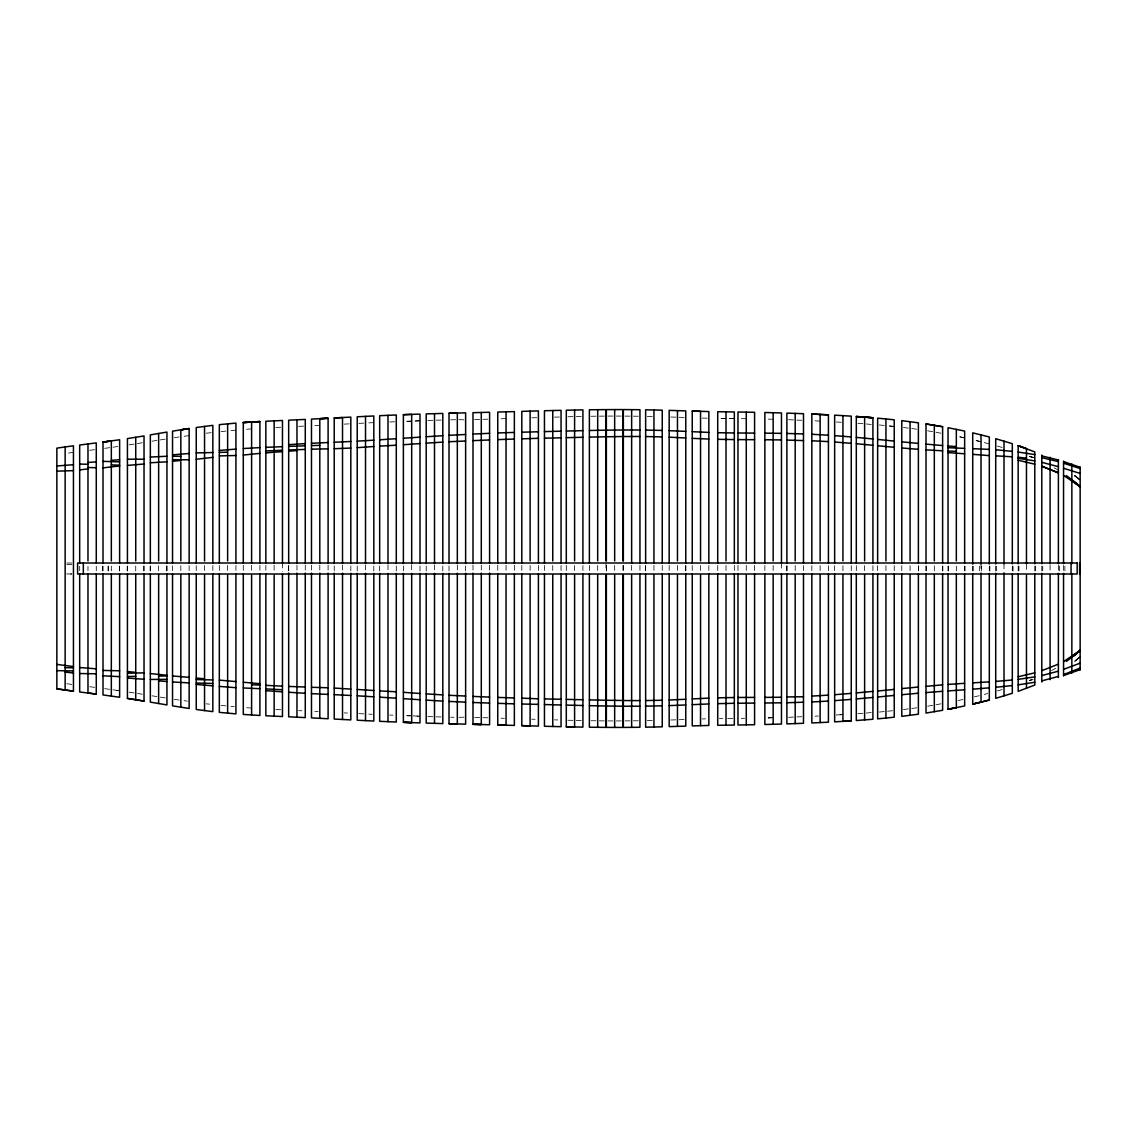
<?xml version="1.0" encoding="UTF-8"?>
<svg xmlns="http://www.w3.org/2000/svg" width="1137" height="1137" viewBox="0 0 1137 1137"><rect width="100%" height="100%" fill="white"/><g stroke="black" fill="none" stroke-linecap="round" stroke-linejoin="round"><path stroke-width="0.75" stroke-dasharray="5 3.75" d="M288.67 570.859L288.67 566.141M606.362 570.859L606.362 566.141M685.767 570.859L685.767 563M786.889 570.859L786.889 566.141M1078.97 657.655L1074.223 661.734L1080.15 656.888L1074.621 661.35M1080.15 656.646L1074.223 661.677M1051.469 670.631L1055.619 668.357M997.362 690.941L1002.351 689.505M1029.795 680.48L1033.121 679.599M984.329 694.394L987.655 693.513M974.366 696.853L979.355 695.673M957.994 700.548L962.982 699.511M935.978 704.784L940.953 703.803M160.303 439.905L166.94 438.868M137.392 443.544L144.029 442.478M927.678 706.176L932.653 705.381M152.003 441.199L158.64 440.161M129.092 444.851L135.729 443.842M174.203 437.702L180.84 436.693M112.975 447.196L119.627 446.244M73.45 452.384L66.813 453.265M104.675 448.348L111.327 447.438M911.746 708.45L916.72 707.797M184.166 436.267L189.14 435.642M903.432 709.502L908.42 708.877M89.638 450.28L96.275 449.485M220.99 431.619L227.627 430.923M887.599 711.236L892.573 710.71M206.209 433.197L212.846 432.515M879.299 712.046L884.273 711.563M230.953 430.61L235.927 430.156M866.28 713.013L871.255 712.558M246.615 429.274L251.604 428.891M857.98 713.666L862.955 713.297M841.295 714.69L836.306 715.002L842.943 714.59M815.144 716.196L818.469 715.997M344.184 424.129L350.821 423.76M275.808 427.526L282.459 427.171M788.552 717.319L793.527 717.063M358.88 423.362L365.517 423.035M368.843 422.879L373.817 422.637M419.994 420.775L413.342 421.088L419.994 420.789M389.636 421.969L396.287 421.685M298.633 426.347L305.27 426.062M314.807 425.522L319.795 425.323M796.852 716.907L801.827 716.708M427.867 420.463L434.505 420.221M679.13 719.735L684.104 719.55M474.655 419.596L481.292 419.368M501.076 418.771L506.05 418.615M554.415 417.151L561.053 416.938M670.83 719.991L675.804 719.835M450.678 419.823L457.33 419.695M482.955 419.326L489.592 419.141M768.186 717.845L773.16 717.703L768.186 717.845L771.511 717.745M567.96 416.753L574.597 416.583M458.978 717.319L463.967 717.191M702.211 718.954L705.537 718.868M436.167 420.178L442.805 420.022M576.26 416.554L582.911 416.412M647.294 720.616L652.283 720.503M531.775 417.791L538.412 417.677M591.041 416.27L597.692 416.17M741.296 718.342L744.621 718.3M727.68 718.513L732.669 718.456M719.38 718.612L722.706 718.57M633.309 720.83L638.298 720.759M599.341 416.156L605.993 416.099M66.813 563.042L73.45 563M625.009 720.886L629.983 720.858M66.813 564.435L71.787 564.407M616.325 720.929L621.314 720.901M608.025 416.085L614.662 416.057M616.325 416.071L622.977 416.099M608.025 720.901L613.014 720.929M625.009 416.114L631.646 416.156M599.341 720.83L604.33 720.886M633.309 416.185L639.946 416.256M741.296 418.658L746.27 418.714M591.041 720.716L596.03 720.787M531.775 719.195L535.101 719.266M647.294 416.398L653.946 416.54M576.26 720.446L581.249 720.545M436.167 716.822L441.142 716.935M768.186 419.155L773.16 419.269M702.211 418.061L708.848 418.231M458.978 419.681L465.63 419.851M567.96 720.247L572.949 720.361M450.678 717.191L454.004 717.276M411.679 715.841L405.042 715.656L410.031 715.798M482.955 717.674L487.929 717.817M670.83 417.023L677.467 417.222M501.076 718.229L504.402 718.328M554.415 719.863L557.741 719.963M474.655 717.419L479.629 717.575M679.13 417.279L685.767 417.521M427.867 716.537L432.842 716.722M796.852 420.093L803.489 420.363M314.807 711.464L318.133 711.606M298.633 710.653L301.945 710.796M389.636 715.031L392.961 715.173M418.331 716.154L413.342 715.912L419.994 716.225M358.88 713.638L363.854 713.88M788.552 419.681L795.189 420.022M368.843 714.121L372.154 714.278M275.808 709.488L280.796 709.744M344.184 712.871L347.496 713.055M836.306 421.998L842.943 422.395M815.144 420.804L820.132 421.131M857.98 423.334L864.617 423.845M251.604 708.095L246.615 707.711L249.941 707.967M230.953 706.375L234.265 706.688M866.28 423.987L872.918 424.613M879.299 424.968L885.936 425.608M206.209 703.831L209.521 704.158M220.99 705.381L225.965 705.892M89.638 686.734L94.613 687.331M903.432 427.512L910.083 428.336M184.166 700.719L187.477 701.131M911.746 428.55L918.383 429.431M66.813 683.735L71.787 684.403M104.675 688.652L111.327 689.548M117.964 690.514L112.975 689.789L119.627 690.756M174.203 699.298L179.177 700.051M129.092 692.177L134.067 692.945M137.392 693.456L142.381 694.238M160.303 697.123L165.277 697.905M927.678 430.824L934.316 431.889M152.003 695.801L156.977 696.597M935.978 432.245L942.616 433.538M981.018 441.724L974.366 440.147L981.018 441.739M984.329 442.606L989.318 443.913M1029.795 456.505L1033.121 457.387M997.362 446.074L1004.014 447.978M1029.241 456.363L1032.012 457.429M1054.241 467.875L1058.391 470.149M1080.15 479.459L1074.621 475.636L1080.15 480.041L1074.621 475.664L1078.771 478.506M1074.621 475.692L1080.15 479.942L1074.621 475.664M1064.886 566.141L1064.886 570.859M1063.55 565.444L1063.55 571.527M1059.656 566.141L1059.656 570.859M1058.391 565.26L1058.391 571.726M1050.091 565.018L1050.091 571.982M1042.728 566.141L1042.728 570.859M1041.79 566.141L1041.79 570.859M1035.636 566.141L1035.636 570.859M1034.784 566.141L1034.784 570.859M1026.469 564.478L1026.469 572.522M1018.951 566.141L1018.951 570.859M1018.169 566.141L1018.169 570.859M1013.053 566.141L1013.053 570.859M1012.314 566.141L1012.314 570.859M1004.014 563.952L1004.014 573.048M996.31 566.141L996.31 570.859M995.714 566.141L995.714 570.859M989.872 566.141L989.872 570.859M989.318 566.141L989.318 570.859M981.657 566.141L981.657 570.859M981.018 563.383L981.018 573.616M979.653 566.141L979.653 570.859M973.144 566.141L973.144 570.859M972.718 566.141L972.718 570.859M965.015 566.141L965.015 570.859M964.645 566.141L964.645 570.859M956.331 566.141L956.331 570.859M948.315 566.141L948.315 570.859M948.031 566.013L948.031 570.987M942.857 566.141L942.857 570.859M942.616 565.942L942.616 571.058M934.316 565.856L934.316 571.144M926.172 566.141L926.172 570.859M926.015 565.785L926.015 571.229M918.511 566.141L918.511 570.859M918.383 565.729L918.383 571.271M910.083 565.686L910.083 571.328M901.783 565.657L901.783 571.357M894.236 565.643L894.236 571.371M885.936 565.629L885.936 571.371M877.636 565.629L877.636 571.371M872.918 565.643L872.918 571.371M864.617 565.643L864.617 571.357M856.317 565.657L856.317 571.342M851.258 565.657L851.258 571.342M842.943 565.672L842.943 571.328M834.643 565.672L834.643 571.328M828.432 565.672L828.432 571.342M820.132 565.657L820.132 571.342M811.832 565.643L811.832 571.371M803.489 565.615L803.489 571.385M795.189 565.586L795.189 571.414M786.889 565.558L786.889 571.442M781.46 563L781.46 571.47M773.16 565.501L773.16 571.499M764.86 565.487L764.86 571.527M754.584 565.459L754.584 571.541M746.27 565.444L746.27 571.556M737.97 565.444L737.97 571.556M734.331 565.459L734.331 571.541M726.017 565.473L726.017 571.541M717.717 565.487L717.717 571.527M708.848 565.487L708.848 571.513M700.548 565.487L700.548 571.513M692.248 565.473L692.248 571.541M685.767 565.444L685.767 571.556M677.467 565.416L677.467 571.584M669.167 565.387L669.167 571.613M662.246 565.373L662.246 571.627M653.946 565.373L653.946 571.641M645.631 565.373L645.631 571.641M645.631 566.141L645.631 570.859M639.946 565.373L639.946 571.627M631.646 565.387L631.646 571.613M623.346 565.402L623.346 571.598M622.977 565.402L622.977 571.598M614.662 565.416L614.662 571.584M606.362 565.444L606.362 571.556M605.993 563L605.993 571.556M597.692 565.459L597.692 571.541M589.378 565.473L589.378 571.527M582.911 565.487L582.911 571.513M574.597 565.501L574.597 571.499M566.297 565.501L566.297 571.499M561.053 565.501L561.053 571.499M552.753 565.501L552.753 571.513M544.452 565.473L544.452 571.527M538.412 565.459L538.412 571.541M530.112 565.43L530.112 571.57M521.812 565.387L521.812 571.613M514.365 565.345L514.365 571.655M506.05 565.302L506.05 571.698M497.75 565.245L497.75 571.755M489.592 565.174L489.592 571.826M481.292 565.117L481.292 571.883M472.992 565.061L472.992 571.939M465.63 565.856L465.63 571.144M457.33 564.947L457.33 572.053M449.016 565.899L449.016 571.101M442.805 565.913L442.805 571.087M434.505 564.833L434.505 572.167M426.204 565.942L426.204 571.058M419.994 565.942L419.994 571.058M411.679 564.791L411.679 572.209M403.379 565.942L403.379 571.058M396.287 565.942L396.287 571.058M387.987 564.819L387.987 572.181M379.673 565.928L379.673 571.072M373.817 565.913L373.817 571.087M365.517 564.904L365.517 572.096M357.217 565.885L357.217 571.115M350.821 565.871L350.821 571.129M342.521 565.004L342.521 571.996M334.221 565.842L334.221 571.172M328.096 565.061L328.096 571.939M319.795 565.089L319.795 571.911M311.481 565.117L311.481 571.883M305.27 565.132L305.27 571.868M296.97 565.16L296.97 571.84M288.67 565.174L288.67 571.826M282.445 563L282.459 571.812M274.145 565.217L274.145 571.783M265.845 565.245L265.845 571.755M259.904 565.26L259.904 571.74M251.604 565.302L251.604 571.698M243.29 565.331L243.29 571.669M235.927 565.373L235.927 571.627M227.627 565.416L227.627 571.584M219.327 565.459L219.327 571.541M212.846 565.487L212.846 571.513M204.546 565.53L204.546 571.456M196.246 565.586L196.246 571.414M189.14 565.629L189.14 571.371M180.84 565.672L180.84 571.328M172.54 565.729L172.54 571.271M166.94 565.757L166.94 571.243M166.812 566.141L166.812 570.859M158.64 565.814L158.64 571.186M150.34 565.856L150.34 571.129M150.169 566.141L150.169 570.859M144.029 565.899L144.029 571.101M143.845 566.141L143.845 570.859M135.729 565.956L135.729 571.044M127.429 566.013L127.429 570.987M127.188 566.141L127.188 570.859M119.627 566.07L119.627 570.93M119.357 566.141L119.357 570.859M111.327 566.127L111.327 570.873M108.385 566.141L108.385 570.859M108.015 566.141L108.015 570.859M103.012 566.141L103.012 570.859M102.685 566.141L102.685 570.859M96.275 566.226L96.275 570.774M87.975 566.297L87.975 570.703M79.675 566.354L79.675 570.646M1080.15 656.731L1074.223 661.748L1080.15 656.731M1080.15 657.072L1074.621 661.308L1080.15 657.2M1032.012 679.542L1029.241 680.608L1032.012 679.585M411.679 421.159L405.042 421.386L411.679 421.159M71.787 573.986L66.813 573.972L71.787 573.986M734.331 418.572L727.68 418.501L734.331 418.572M726.017 418.473L719.38 418.402L726.017 418.487M894.236 426.474L887.599 425.778L894.236 426.474M964.645 437.844L957.994 436.466L964.645 437.859M1034.784 457.813L1029.795 456.434L1034.784 457.841M1080.15 480.127L1074.223 475.238L1080.15 480.127"/><path stroke-width="1.5" d="M1073.03 656.205L1080.15 650.051L1073.03 656.276L1080.15 650.307L1071.85 657.058L1080.15 650.577L1063.55 661.606M1066.307 661.45L1070.471 658.366M1058.391 664.15L1041.79 670.688M1063.55 674.596L1080.15 668.03M1018.169 574L1018.169 691.339L1034.784 685.057L1034.784 574M1063.55 669.38L1080.15 663.155M1080.15 669.665L1063.55 675.549M995.714 573.261L995.714 698.317L1012.314 693.3L1012.314 574M1058.391 676.444L1041.79 680.864M1058.391 671.157L1041.79 675.563M989.318 573.418L989.318 700.051L972.718 704.144L972.718 573.815M1034.784 672.82L1018.169 676.757M989.318 700.051L972.718 704.116L981.018 702.154L981.018 573.616M948.031 574L948.031 709.289L964.645 705.949L964.645 574M956.331 707.64L948.031 709.275L956.331 707.669L956.331 574.171M926.015 574L926.015 713.055L942.616 710.284L942.616 574M166.94 563L166.94 432.074L150.34 434.874L150.34 563M1034.784 682.243L1018.169 684.844M127.429 563L127.429 438.584L144.029 435.94L144.029 563M1034.784 676.899L1018.169 679.357M189.14 563L189.14 428.535L172.54 431.15L172.54 563M180.84 429.829L189.14 428.564L180.84 429.829L180.84 460.428L172.54 461.267M65.15 446.94L56.85 448.134L56.85 688.851L73.45 691.168L73.45 445.818L65.15 446.94L65.15 664.633M103.012 562.971L103.012 442.051L119.627 439.749L119.627 563M212.846 563L212.846 425.352L196.246 427.512L196.246 563M901.783 574L901.783 716.353L918.383 714.192L918.383 574M111.327 440.971L103.012 442.066L111.327 440.971L111.327 466.852L103.012 467.904M150.34 462.773L166.94 461.821M96.275 562.986L96.275 442.918L79.675 445.022L79.675 563.113M79.675 469.894L87.975 468.927M243.29 455.056L259.904 453.365M196.246 459.249L212.846 457.387M56.85 465.985L73.45 464.692M1012.314 685.568L995.714 687.288M877.636 574L877.636 718.854L894.236 717.205L894.236 574M877.636 691.04L894.236 689.392M235.927 563L235.927 423.106L219.327 424.641L219.327 563M111.327 466.852L119.627 466.042M127.429 465.431L144.029 463.995M856.317 692.916L872.918 691.395M901.783 688.596L918.383 687.032M877.636 697.009L894.236 695.418M942.616 684.844L926.015 686.35M1012.314 679.983L995.714 681.433M872.918 697.45L856.317 698.957M901.783 694.707L918.383 693.229M851.258 693.357L834.643 694.707M219.327 450.465L235.927 449.101M189.14 453.478L172.54 454.857M989.318 687.842L972.718 689.164M265.845 452.853L282.459 451.631M851.258 699.383L834.643 700.648M856.317 574L856.317 720.517L872.918 719.266L872.918 574M87.975 462.517L96.275 461.864M403.379 444.723L419.994 443.572M926.015 692.589L942.616 691.296M150.34 457.06L166.94 456.25M948.031 684.417L964.645 683.309M243.29 448.518L259.904 447.608M111.327 460.329L119.627 459.732M288.67 451.162L296.97 450.565M373.817 446.514L357.217 447.665M396.287 445.221L379.673 446.102M964.645 689.775L948.031 690.926M811.832 696.1L828.432 695.133M251.604 422.026L259.904 421.557L243.29 422.58L259.904 421.557L259.904 563.355M379.673 439.792L396.287 438.683M288.67 444.652L305.27 443.629M403.379 438.242L419.994 437.148M426.204 443.146L442.805 442.108M851.258 574L851.258 720.858L834.643 721.853L834.643 574M426.204 436.736L442.805 435.713M989.318 681.859L972.718 682.854M851.258 720.858L842.943 721.37L842.943 574.796M373.817 440.175L357.217 441.142M449.016 435.315L465.63 434.476M828.432 701.06L811.832 701.955M350.821 448.063L334.221 448.717M449.016 441.724L465.63 441.014M319.795 563.383L319.795 418.686L328.096 418.26L328.096 563.398M334.221 563.398L334.221 417.947L350.821 417.108L350.821 563.412M692.248 698.928L708.848 698.118M319.795 418.686L328.096 418.274L311.481 419.098L311.481 563.383M334.221 417.961L342.521 417.535L342.521 563.398M373.817 563.426L373.817 415.971L357.217 416.782L357.217 563.412M288.67 563.369L288.67 420.193L305.27 419.411L305.27 563.369M350.821 441.483L334.221 442.25M73.45 470.633L56.85 471.173M685.767 699.269L669.167 700.022M811.832 574L811.832 722.947L828.432 722.18L828.432 574M282.459 563.369L282.459 420.477L265.845 421.244L265.845 563.355M489.592 433.311L472.992 434.064M311.481 443.288L328.096 442.52M265.845 447.381L282.459 446.656M265.845 450.948L282.459 450.238M692.248 704.67L708.848 703.945M396.287 563.44L396.287 414.977L379.673 415.687L379.673 563.44M489.592 439.948L472.992 440.644M685.767 704.968L669.167 705.608M288.67 446.4L305.27 445.818M403.379 563.455L403.379 414.692L419.994 414.095L419.994 563.44M538.412 438.299L521.812 438.839M288.67 449.982L305.27 449.428M786.889 574L786.889 723.885L803.489 723.288L803.489 574M403.379 414.692L411.679 414.38L411.679 444.07M497.75 439.607L514.365 439.067M803.489 702.211L786.889 702.737M497.75 432.955L514.365 432.43M669.167 574L669.167 726.628L685.767 726.117L685.767 574M442.805 563.426L442.805 413.427L426.204 413.896L426.204 563.44M538.412 563L538.412 410.898L521.812 411.367L521.812 563M803.489 696.754L786.889 696.938M708.848 574L708.848 725.449L692.248 725.903L692.248 574M514.365 563.327L514.365 411.58L497.75 412.049L497.75 563.341M196.246 452.881L212.846 452.54M764.86 574L764.86 724.496L781.46 724.056L781.46 574M449.016 563.426L449.016 413.271L465.63 412.845L465.63 563.398M449.016 413.271L457.33 413.058L457.33 563.412M521.812 432.216L538.412 431.776M219.327 452.412L227.627 452.185M561.053 563L561.053 410.329L544.452 410.741L544.452 563M544.452 431.605L561.053 431.179M566.297 431.051L582.911 430.639M235.927 455.496L219.327 455.909M717.717 703.647L734.331 703.291M645.631 574L645.631 727.197L662.246 726.827L662.246 574M561.053 437.802L544.452 438.186M566.297 437.674L582.911 437.276M103.012 670.432L119.627 670.787M717.717 697.82L734.331 697.521M662.246 700.25L645.631 700.563M662.246 705.807L645.631 706.148M589.378 437.12L605.993 436.779L605.993 409.604L589.378 409.775L589.378 563M582.911 563L582.911 409.874L566.297 410.201L566.297 563M589.378 430.497L605.993 430.17M311.481 445.562L319.795 445.391M328.096 448.845L311.481 449.172M127.429 459.177L144.029 459.22M127.429 673.175L144.029 672.862M127.429 676.501L135.729 676.359M737.97 574L737.97 724.994L754.584 724.724L754.584 574M781.46 702.794L764.86 703.007M734.331 574L734.331 725.051L717.717 725.292L717.717 574M606.362 430.17L622.977 429.985M622.977 436.523L606.362 436.779L606.362 409.604L622.977 409.576L622.977 560.939M737.97 703.249L754.584 703.078M639.946 700.605L623.346 700.548L623.346 727.424L639.946 727.282L639.946 574M781.46 697.251L764.86 697.379M96.275 673.8L79.675 673.53M158.64 676.018L166.94 675.975M737.97 697.478L754.584 697.407M623.346 436.523L639.946 436.48M150.34 679.457L166.94 679.372M639.946 706.205L623.346 706.219M623.346 429.985L639.946 429.999M606.362 575.095L606.362 727.396L622.977 727.424L622.977 700.477L606.362 700.264M172.54 456.292L180.84 456.307M754.584 439.678L737.97 439.607M172.54 459.718L189.14 459.789M754.584 433.098L737.97 432.998M639.946 563.312L639.946 409.718L623.346 409.576L623.346 560.939M65.15 667.703L73.45 667.76M73.45 670.929L56.85 670.645M622.977 706.219L606.362 706.02M589.378 574L589.378 727.211L605.993 727.396L605.993 575.095M764.86 433.154L781.46 433.353M764.86 439.735L781.46 439.934M734.331 439.578L717.717 439.323M717.717 563L717.717 411.722L734.331 411.964L734.331 563M734.331 432.97L717.717 432.685M754.584 563L754.584 412.29L737.97 412.006L737.97 563M645.631 436.537L662.246 436.906M645.631 430.07L662.246 430.44M172.54 675.961L189.14 677.382M212.846 679.94L196.246 679.571M662.246 563.312L662.246 410.173L645.631 409.803L645.631 563.312M212.846 683.436L196.246 683.039M544.452 698.928L561.053 699.255M538.412 704.371L521.812 704.016M605.993 706.006L589.378 705.665M566.297 574L566.297 726.799L582.911 727.111L582.911 574M566.297 699.369L582.911 699.738M605.993 700.25L589.378 699.895M489.592 573.034L489.592 724.752L472.992 724.326L472.992 573.162M566.297 726.785L574.597 726.955L574.597 699.511M786.889 440.09L803.489 440.573M79.675 464.081L87.975 464.28M87.975 467.52L96.275 467.705M311.481 687.302L328.096 687.757M582.911 705.508L566.297 705.111M465.63 573.219L465.63 724.155L449.016 723.729L449.016 573.332M544.452 574L544.452 726.273L561.053 726.685L561.053 574M781.46 563L781.46 412.944L764.86 412.504L764.86 563M786.889 433.453L803.489 433.936M457.33 723.914L449.016 723.715L457.33 723.942L457.33 573.275M481.292 724.511L472.992 724.297L481.292 724.525L481.292 573.105M514.365 574L514.365 725.434L497.75 724.965L497.75 574M119.627 676.657L103.012 675.819M521.812 698.161L538.412 698.814M514.365 703.817L497.75 703.362M544.452 704.542L561.053 704.983M506.05 725.164L497.75 724.951L506.05 725.193L506.05 575.294M426.204 573.432L426.204 723.104L442.805 723.587L442.805 573.375M521.812 574L521.812 725.633L538.412 726.102L538.412 574M692.248 563L692.248 411.097L708.848 411.566L708.848 563M692.248 411.111L700.548 411.352L700.548 438.726L708.848 439.053M103.012 461.366L119.627 461.864M189.14 682.911L172.54 681.973M514.365 697.947L497.75 697.422M521.812 725.619L530.112 725.875L530.112 698.388M685.767 563L685.767 410.898L669.167 410.358L669.167 563.312M111.327 464.905L119.627 465.175M305.27 687.032L288.67 686.421M803.489 563L803.489 413.712L786.889 413.115L786.889 563M465.63 696.043L449.016 695.304M465.63 702.14L449.016 701.43M472.992 702.481L489.592 703.078M403.379 573.46L403.379 722.308L419.994 722.905L419.994 573.446M964.645 448.362L948.031 447.694M379.673 690.912L396.287 691.793M411.679 722.606L403.379 722.308L411.679 722.62L411.679 692.945L403.379 692.291M948.031 451.048L956.331 451.361M669.167 430.667L685.767 431.378M708.848 432.415L692.248 431.69M972.718 448.674L989.318 449.385M251.604 684.772L259.904 685.114M243.29 687.984L259.904 688.667M79.675 667.533L96.275 668.812M472.992 696.412L489.592 697.095M379.673 573.403L379.673 721.313L396.287 722.023L396.287 573.446M811.832 563L811.832 414.053L828.432 414.834L828.432 563M282.459 686.151L265.845 685.355M282.459 689.733L265.845 688.923M328.096 694.409L311.481 693.641M265.845 574L265.845 715.77L282.459 716.537L282.459 574M305.27 573.076L305.27 717.589L288.67 716.807L288.67 573.02M811.832 414.053L828.432 414.849M811.832 440.772L828.432 441.611M669.167 437.176L685.767 437.987M334.221 694.679L350.821 695.474M692.248 438.328L700.548 438.726M357.217 573.29L357.217 720.218L373.817 721.043L373.817 573.375M219.327 680.111L235.927 681.589M334.221 688.056L350.821 689.093M811.832 434.277L828.432 435.215M995.714 455.838L1012.314 456.79M311.481 573.091L311.481 717.902L328.096 718.74L328.096 573.147M942.616 450.806L926.015 449.854M851.258 563L851.258 416.142L834.643 415.161L834.643 563M442.805 701.088L426.204 700.136M243.29 574L243.29 714.448L259.904 715.471L259.904 574M357.217 695.816L373.817 696.81M357.217 689.463L373.817 690.514M442.805 694.906L426.204 693.883M305.27 693.286L288.67 692.262M411.679 692.945L419.994 693.456M379.673 697.152L396.287 698.217M989.318 455.61L972.718 454.359M419.994 699.738L403.379 698.672M948.031 452.597L964.645 453.791M872.918 563L872.918 417.748L856.317 416.512L856.317 563M864.617 417.094L856.317 416.512L872.918 417.762L864.617 417.094L864.617 444.709M282.459 691.836L265.845 690.628M834.643 442.023L851.258 443.302M127.429 678.036L144.029 679.272M235.927 687.7L219.327 686.407M834.643 435.642L851.258 436.949M948.031 445.974L956.331 446.599M918.383 449.328L901.783 447.992M158.64 680.85L166.94 681.518M942.616 445.548L926.015 444.126M196.246 678.064L204.546 678.761M212.846 685.853L196.246 684.431M219.327 574L219.327 712.359L235.927 713.88L235.927 574M259.904 683.692L243.29 682.257M856.317 437.39L872.918 438.967M856.317 443.728L872.918 445.292M894.236 563L894.236 419.795L877.636 418.16L877.636 563M995.714 449.74L1012.314 451.389M894.236 447.31L877.636 445.732M918.383 443.43L901.783 441.838M127.429 671.555L135.729 672.365M166.94 675.264L150.34 673.587M877.636 439.422L894.236 441.085M65.15 672.138L73.45 672.976M1018.169 457.23L1026.469 458.126M196.246 574L196.246 709.502L212.846 711.634L212.846 574M918.383 563L918.383 422.822L901.783 420.647L901.783 563M96.275 574L96.275 694.082L79.675 691.978L79.675 573.858M96.275 694.082L87.975 693.016L87.975 667.874M56.85 664.392L73.45 666.58M56.85 688.851L73.45 691.154M119.627 574L119.627 697.251L103.012 694.949L103.012 574M1018.169 452.085L1034.784 454.573M1018.169 458.353L1034.784 460.883M127.429 574L127.429 698.416L144.029 701.074L144.029 574M172.54 574L172.54 705.85L189.14 708.479L189.14 574M127.429 698.416L144.029 701.074M926.015 563L926.015 423.959L942.616 426.716L942.616 563M926.015 423.959L942.616 426.716M150.34 574L150.34 702.126L166.94 704.912L166.94 574M964.645 563L964.645 431.065L948.031 427.711L948.031 563M1041.79 457.671L1058.391 461.608M1041.79 455.909L1058.391 460.002M1018.169 460.243L1034.784 464.209M989.318 564.051L989.318 436.963L972.718 432.856L972.718 564.151M1041.79 462.333L1058.391 466.682M1080.15 473.433L1063.55 468.245M1012.314 563.909L1012.314 443.686L995.714 438.697L995.714 564.023M1080.15 468.558L1063.55 463.2M1063.55 461.565L1080.15 467.307M1058.391 472.821L1041.79 466.184M1041.79 466.298L1058.391 472.864M1034.784 563.796L1034.784 451.929L1018.169 445.676L1018.169 563.881M1026.469 448.66L1018.169 445.676L1026.469 448.66L1026.469 563.838M1063.55 475.408L1080.15 486.551L1071.85 479.928L1080.15 487.077L1073.03 480.724M1066.307 475.564L1070.471 478.677M1080.15 467.051L1080.15 669.949M1079.624 563L1079.624 574M1071.85 464.052L1071.85 563.668M1071.85 573.531L1071.85 672.948M1071.054 563L1071.054 574M1063.55 461.153L1063.55 563.668M1063.55 573.418L1063.55 675.847M1058.391 459.547L1058.391 563.682M1058.391 573.361L1058.391 677.439M1050.091 457.273L1050.091 563.71M1050.091 574.725L1050.091 679.699M1041.79 454.999L1041.79 563.753M1041.79 573.261L1041.79 682.001M1026.469 575.407L1026.469 688.354M1004.014 441.099L1004.014 563.966M1004.014 573.048L1004.014 695.901M981.018 434.831L981.018 564.108M956.331 429.331L956.331 453.222M956.331 454.246L956.331 560.939M934.316 425.281L934.316 451.517M934.316 452.142L934.316 560.939M934.316 574.555L934.316 711.734M910.083 421.685L910.083 560.939M910.083 574.782L910.083 687.43M910.083 687.714L910.083 715.315M885.936 418.928L885.936 560.939M885.936 574.853L885.936 689.662M885.936 690.159L885.936 718.072M864.617 445.164L864.617 560.939M864.617 574.825L864.617 719.92M842.943 415.616L842.943 560.939M820.132 414.437L820.132 560.939M820.132 574.81L820.132 695.318M820.132 695.702L820.132 722.578M795.189 413.399L795.189 560.939M795.189 574.91L795.189 723.601M773.16 412.703L773.16 439.806M773.16 440.531L773.16 560.939M773.16 575.009L773.16 724.297M746.27 412.134L746.27 560.939M746.27 575.095L746.27 696.711M746.27 697.393L746.27 724.866M726.017 411.85L726.017 560.939M726.017 575.066L726.017 725.164M700.548 439.593L700.548 560.939M700.548 575.038L700.548 725.662M677.467 410.613L677.467 560.939M677.467 575.137L677.467 726.387M653.946 409.974L653.946 563.312M653.946 575.194L653.946 700.122M653.946 700.378L653.946 727.026M631.646 409.633L631.646 563.312M631.646 575.18L631.646 700.094M631.646 700.534L631.646 727.367M623.346 575.151L623.346 699.923M622.977 575.151L622.977 699.909M614.662 409.576L614.662 560.939M614.662 575.123L614.662 699.724M614.662 700.364L614.662 727.424M606.362 437.02L606.362 560.939M605.993 437.034L605.993 560.939M597.692 409.675L597.692 436.963M597.692 437.347L597.692 560.939M597.692 575.08L597.692 727.325M574.597 410.031L574.597 437.503M574.597 438.029L574.597 560.939M574.597 575.024L574.597 698.374M552.753 410.528L552.753 438.029M552.753 438.356L552.753 560.939M552.753 575.024L552.753 726.486M530.112 411.125L530.112 560.939M530.112 575.109L530.112 698.146M506.05 411.807L506.05 563.327M489.592 563.355L489.592 412.248L472.992 412.688L472.992 563.383M481.292 412.461L481.292 563.369M434.505 413.641L434.505 563.44M434.505 573.403L434.505 723.359M411.679 444.723L411.679 563.455M411.679 573.46L411.679 692.22M387.987 415.318L387.987 563.44M387.987 573.432L387.987 721.682M365.517 416.369L365.517 563.426M365.517 573.332L365.517 720.631M350.821 573.261L350.821 719.906L334.221 719.053L334.221 573.176M342.521 573.219L342.521 719.479M319.795 573.119L319.795 687.274M319.795 687.501L319.795 718.328M296.97 419.809L296.97 563.369M296.97 573.048L296.97 717.191M274.145 420.846L274.145 452.299M274.145 453.663L274.145 563.355M274.145 575.379L274.145 716.154M251.604 563.341L251.604 422.026L243.29 422.552L243.29 563M251.604 575.279L251.604 714.988M227.627 423.817L227.627 455.98M227.627 457.23L227.627 560.967M227.627 575.123L227.627 713.169M204.546 426.375L204.546 458.325M204.546 459.504L204.546 560.982M204.546 574.952L204.546 710.625M180.84 461.807L180.84 560.982M180.84 574.768L180.84 707.2M158.64 433.467L158.64 462.915M158.64 463.811L158.64 560.996M158.64 574.583L158.64 703.519M135.729 437.276L135.729 464.806M135.729 465.644L135.729 560.996M135.729 574.384L135.729 699.71M111.327 467.236L111.327 560.996M111.327 574.157L111.327 696.071M87.975 443.97L87.975 560.996M87.975 573.943L87.975 667.064M83.328 563L83.328 574M65.15 665.5L65.15 690.045M1080.15 650.435L1071.85 657.058L1080.15 650.435M1077.18 563L77.6 563L77.6 574L1077.18 574L1077.18 563M1080.15 486.551L1071.85 480.098L1080.15 486.679"/></g></svg>
